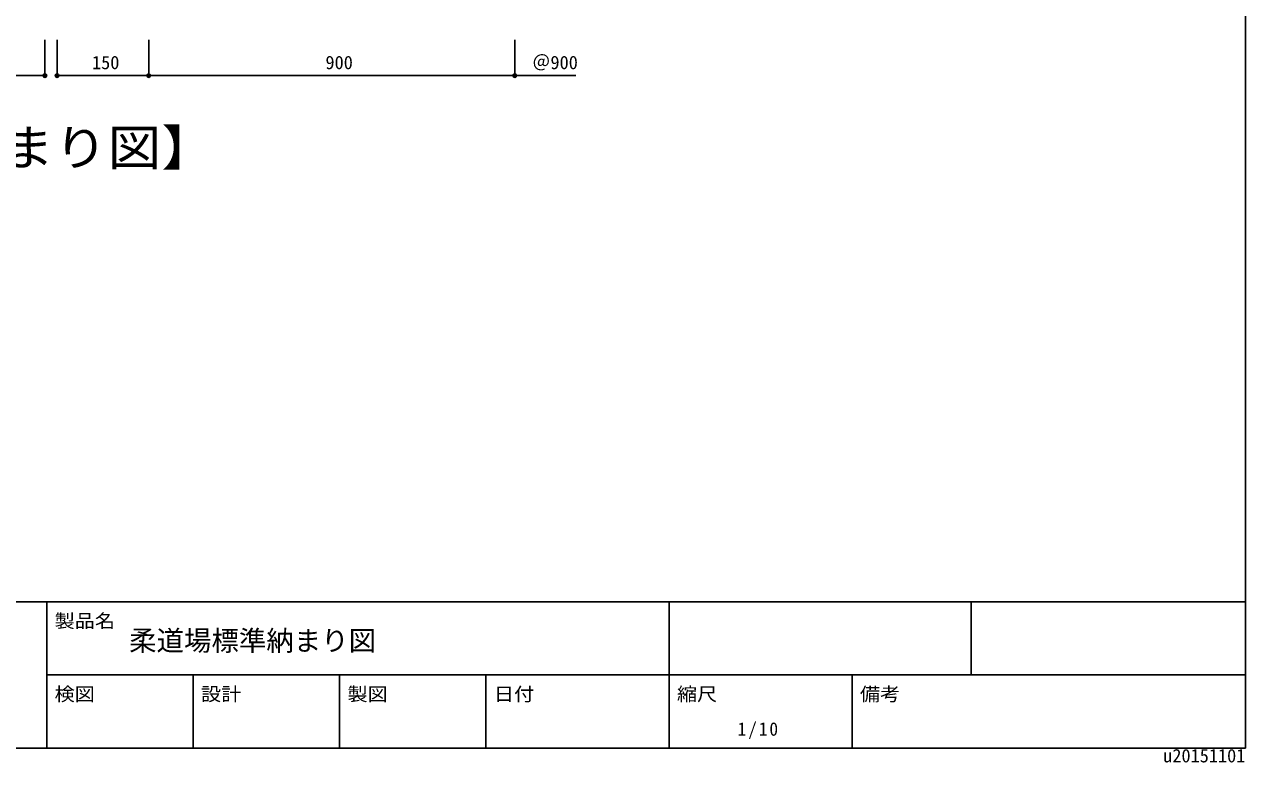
# Model space of a CAD drawing. Units: millimetres, scale not verified. Extents: x -2066 to 2059, y -1474 to 1400.
# Drawn here: x 57 to 2059, y -1474 to -263 of the extents above; entities that cross this region are included whole.
import ezdxf
from ezdxf.enums import TextEntityAlignment as Align

# ---------------------------------------------------------------- set-up
doc = ezdxf.new("R2010")
doc.units = ezdxf.units.MM
doc.header["$LTSCALE"] = 10
doc.header["$PDMODE"] = 32
doc.header["$PDSIZE"] = 6
for name, color, linetype in [('0-5_寸法', 7, 'Continuous'), ('0-6_文字', 7, 'Continuous'), ('F-1_中線', 7, 'Continuous'), ('F-6_文字', 7, 'Continuous')]:
    doc.layers.add(name, color=color, linetype=linetype)
doc.styles.add('ＭＳ ゴシック', font='')
doc.styles.get('ＭＳ ゴシック').set_extended_font_data('MS Gothic')

msp = doc.modelspace()

# ---------------------------------------------------------------- linework, layer by layer
at = {"layer": '0-5_寸法', "color": 4}
for p, q in [((90.7, -347.18), (90.7, -288.44)), ((110.7, -347.18), (110.7, -288.44)), ((260.7, -347.18), (260.7, -288.44)), ((860.7, -347.18), (860.7, -288.44)), ((260.7, -347.18), (110.7, -347.18)), ((260.7, -347.18), (860.7, -347.18)), ((860.7, -347.18), (960.7, -347.18))]:
    msp.add_line(p, q, dxfattribs=at)
msp.add_lwpolyline([(-659.3, -347.18), (-59.3, -347.18), (90.7, -347.18)], dxfattribs=at)
at = {"layer": '0-5_寸法'}
for p in [(90.7, -347.18), (110.7, -347.18), (260.7, -347.18), (860.7, -347.18)]:
    msp.add_point(p, dxfattribs=at)
at = {"layer": 'F-1_中線'}
for p, q in [((2058.55, 1399.98), (2058.55, -1450.02)), ((-2066.45, -1210.02), (2058.55, -1210.02)), ((93.55, -1210.02), (93.55, -1450.02)), ((1113.55, -1450.02), (1113.55, -1210.02)), ((1608.55, -1210.02), (1608.55, -1330.02)), ((93.55, -1330.02), (2058.55, -1330.02)), ((333.55, -1330.02), (333.55, -1450.02)), ((573.55, -1330.02), (573.55, -1450.02)), ((813.55, -1330.02), (813.55, -1450.02)), ((1413.55, -1450.02), (1413.55, -1330.02)), ((-2066.45, -1450.02), (2058.55, -1450.02))]:
    msp.add_line(p, q, dxfattribs=at)

# ---------------------------------------------------------------- texts
at = {"layer": '0-5_寸法', "style": 'ＭＳ ゴシック'}
for s, p in [('150', (167.82, -343.18)), ('900', (550.46, -343.18)), ('＠900', (889.24, -343.18))]:
    msp.add_text(s, height=21.99, dxfattribs=at).set_placement(p, align=Align.BOTTOM_LEFT)
at = {"layer": '0-6_文字', "style": 'ＭＳ ゴシック', "width": 1.1}
msp.add_text('【柔道場納まり図】', height=58.65, dxfattribs=at).set_placement((-422.53, -512.13), align=Align.BOTTOM_LEFT)
at = {"layer": '0-6_文字', "style": 'ＭＳ ゴシック'}
msp.add_text('u20151101', height=21.99, dxfattribs=at).set_placement((1923.55, -1480.02), align=Align.BOTTOM_LEFT)
at = {"layer": 'F-6_文字', "style": 'ＭＳ ゴシック', "width": 1.1}
for s, p in [('製品名', (106.49, -1259.03)), ('検図', (106.49, -1379.03)), ('設計', (346.49, -1379.03)), ('製図', (586.49, -1379.03)), ('日付', (826.49, -1379.03)), ('縮尺', (1126.49, -1379.03)), ('備考', (1426.49, -1379.03))]:
    msp.add_text(s, height=21.99, dxfattribs=at).set_placement(p, align=Align.BOTTOM_LEFT)
at = {"layer": 'F-6_文字', "style": 'ＭＳ ゴシック'}
msp.add_text('柔道場標準納まり図', height=32.99, dxfattribs=at).set_placement((228.55, -1300.13), align=Align.BOTTOM_LEFT)
at = {"layer": 'F-6_文字', "insert": (1226.05, -1435.02), "char_height": 21.99, "attachment_point": 7, "style": 'ＭＳ ゴシック'}
msp.add_mtext('\\T1.22;\\W0.95;1/10', dxfattribs=at)

doc.saveas('drawing.dxf')
